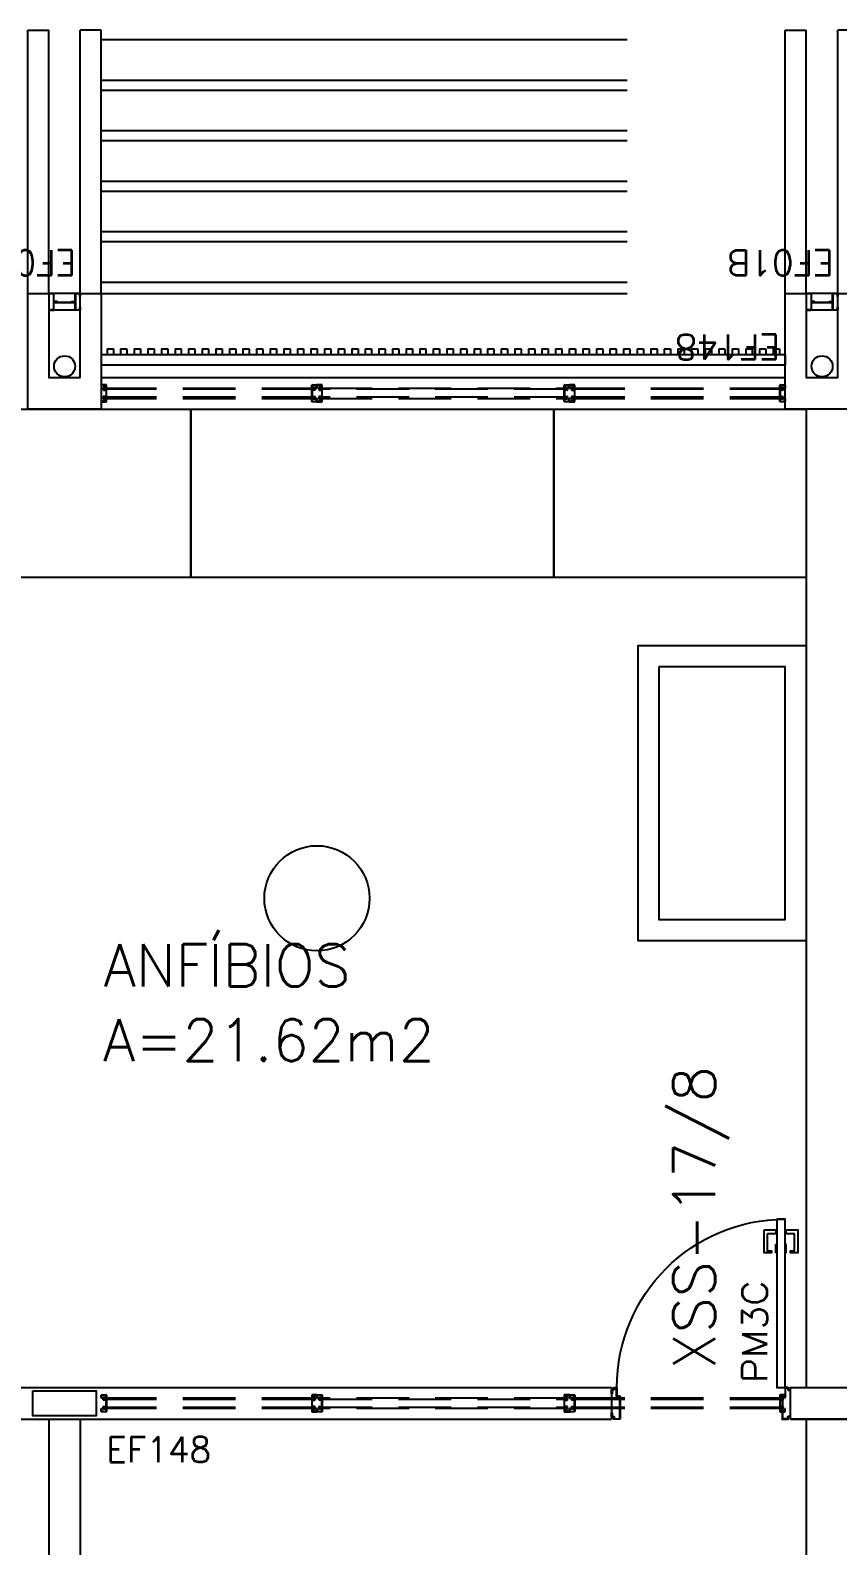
# Model space of a CAD drawing. Header units: millimetres. Extents: x 2046 to 2564, y 885 to 1120.
# Drawn here: x 2197.93 to 2201.76, y 926.3 to 933.5 of the extents above; entities that cross this region are included whole.
import ezdxf

# ---------------------------------------------------------------- set-up
doc = ezdxf.new("R2010")
doc.units = ezdxf.units.MM
doc.header["$LTSCALE"] = 10
doc.linetypes.add('HIDDEN', pattern=[0.375, 0.25, -0.125])
for name, color, linetype in [('AR-ALV', 2, 'Continuous'), ('AR-ALV-V', 2, 'Continuous'), ('AR-BANCADAS', 1, 'Continuous'), ('AR-BRISEPROJ', 1, 'HIDDEN'), ('AR-ESQ', 1, 'Continuous'), ('AR-ESQ-C', 1, 'Continuous'), ('AR-ESTC', 3, 'Continuous'), ('AR-PERGOLAPROJ', 1, 'HIDDEN'), ('AR-PROJ', 1, 'HIDDEN'), ('BC- VISTA', 1, 'Continuous'), ('BGR- VISTA', 12, 'Continuous'), ('BR-MONTANTE', 242, 'Continuous'), ('BR-PAINEL', 1, 'Continuous'), ('DT-ESQ-CHAPA DOBRADA-C', 1, 'Continuous'), ('DT-ESQ-MARCO-V', 1, 'Continuous'), ('DT-ESQ-PERFIL U-C', 2, 'Continuous'), ('DT-ESQ-PROJ', 1, 'HIDDEN'), ('DT-TXTESQ', 2, 'Continuous'), ('DT-TXTMOD', 1, 'Continuous'), ('ENDEREÇO', 2, 'Continuous'), ('maçaneta', 1, 'Continuous'), ('mov', 1, 'Continuous'), ('PG-PROJ', 1, 'HIDDEN'), ('PM-PERFIL U-C', 2, 'Continuous'), ('PM-TXT', 2, 'Continuous'), ('pm1', 2, 'Continuous'), ('Área', 2, 'Continuous')]:
    doc.layers.add(name, color=color, linetype=linetype)
doc.styles.add('S10', font='simplex.shx', dxfattribs={"height": 0.1})
doc.styles.add('S12', font='simplex.shx', dxfattribs={"width": 1.1, "height": 0.12})
doc.styles.add('UNB-100', font='simplex.shx', dxfattribs={"height": 0.2})
doc.styles.add('UNB1-100', font='simplex.shx', dxfattribs={"height": 0.2})

# ---------------------------------------------------------------- blocks, each defined once
blk = doc.blocks.new('BCP15')
at = {"layer": 'BC- VISTA'}
blk.add_lwpolyline([(0.8, 0), (0.8, -1.725), (0, -1.725), (0, 0)], close=True, dxfattribs=at)
blk = doc.blocks.new('BCP11')
at = {"layer": 'BC- VISTA'}
blk.add_lwpolyline([(0.8, 0), (0.8, -1.2), (0, -1.2), (0, 0)], close=True, dxfattribs=at)
blk = doc.blocks.new('PG-MODULO3-PJ-C')
at = {"layer": 'PG-PROJ'}
for p, q in [((0.1, 1.25), (0, 1.25)), ((0, 0), (0, 1.25)), ((0.1, 0), (0.1, 1.25)), ((3.35, 1.25), (3.45, 1.25)), ((3.35, 0), (3.35, 1.25)), ((3.45, 0), (3.45, 1.25)), ((0.1, 1.2057), (3.35, 1.2057)), ((0.1, 1.0135), (3.35, 1.0135)), ((0.1, 0.9657), (3.35, 0.9657)), ((0.1, 0.7735), (3.35, 0.7735)), ((0.1, 0.7257), (3.35, 0.7257)), ((0.1, 0.5335), (3.35, 0.5335)), ((0.1, 0.4857), (3.35, 0.4857)), ((0.1, 0.2935), (3.35, 0.2935)), ((0.1, 0.2457), (3.35, 0.2457)), ((0.1, 0.0535), (3.35, 0.0535)), ((0.1, 0), (3.35, 0))]:
    blk.add_line(p, q, dxfattribs=at)
blk = doc.blocks.new('BR-MODULO9')
at = {"layer": 'BR-MONTANTE'}
for p, q in [((-3.25, 0.11), (0, 0.11)), ((-3.25, 0.11), (-3.25, 0.06)), ((0, 0.11), (0, 0.06)), ((-3.25, 0.06), (0, 0.06))]:
    blk.add_line(p, q, dxfattribs=at)
at = {"layer": 'BR-PAINEL'}
for p, q in [((-3.2227, 0.1366), (-3.1927, 0.1366)), ((-3.2227, 0.1366), (-3.2227, 0.11)), ((-3.2227, 0.11), (-3.1927, 0.11)), ((-3.1927, 0.1366), (-3.1927, 0.11)), ((-3.1581, 0.1366), (-3.1281, 0.1366)), ((-3.1581, 0.1366), (-3.1581, 0.11)), ((-3.1581, 0.11), (-3.1281, 0.11)), ((-3.1281, 0.1366), (-3.1281, 0.11)), ((-3.0935, 0.1366), (-3.0635, 0.1366)), ((-3.0935, 0.1366), (-3.0935, 0.11)), ((-3.0935, 0.11), (-3.0635, 0.11)), ((-3.0635, 0.1366), (-3.0635, 0.11)), ((-3.0289, 0.1366), (-2.9989, 0.1366)), ((-3.0289, 0.1366), (-3.0289, 0.11)), ((-3.0289, 0.11), (-2.9989, 0.11)), ((-2.9989, 0.1366), (-2.9989, 0.11)), ((-2.9643, 0.1366), (-2.9343, 0.1366)), ((-2.9643, 0.1366), (-2.9643, 0.11)), ((-2.9643, 0.11), (-2.9343, 0.11)), ((-2.9343, 0.1366), (-2.9343, 0.11)), ((-2.8997, 0.1366), (-2.8697, 0.1366)), ((-2.8997, 0.1366), (-2.8997, 0.11)), ((-2.8997, 0.11), (-2.8697, 0.11)), ((-2.8697, 0.1366), (-2.8697, 0.11)), ((-2.8351, 0.1366), (-2.8051, 0.1366)), ((-2.8351, 0.1366), (-2.8351, 0.11)), ((-2.8351, 0.11), (-2.8051, 0.11)), ((-2.8051, 0.1366), (-2.8051, 0.11)), ((-2.7705, 0.1366), (-2.7405, 0.1366)), ((-2.7705, 0.1366), (-2.7705, 0.11)), ((-2.7705, 0.11), (-2.7405, 0.11)), ((-2.7405, 0.1366), (-2.7405, 0.11)), ((-2.7059, 0.1366), (-2.6759, 0.1366)), ((-2.7059, 0.1366), (-2.7059, 0.11)), ((-2.7059, 0.11), (-2.6759, 0.11)), ((-2.6759, 0.1366), (-2.6759, 0.11)), ((-2.6413, 0.1366), (-2.6113, 0.1366)), ((-2.6413, 0.1366), (-2.6413, 0.11)), ((-2.6413, 0.11), (-2.6113, 0.11)), ((-2.6113, 0.1366), (-2.6113, 0.11)), ((-2.5767, 0.1366), (-2.5467, 0.1366)), ((-2.5767, 0.1366), (-2.5767, 0.11)), ((-2.5767, 0.11), (-2.5467, 0.11)), ((-2.5467, 0.1366), (-2.5467, 0.11)), ((-2.5121, 0.1366), (-2.4821, 0.1366)), ((-2.5121, 0.1366), (-2.5121, 0.11)), ((-2.5121, 0.11), (-2.4821, 0.11)), ((-2.4821, 0.1366), (-2.4821, 0.11)), ((-2.4475, 0.1366), (-2.4175, 0.1366)), ((-2.4475, 0.1366), (-2.4475, 0.11)), ((-2.4475, 0.11), (-2.4175, 0.11)), ((-2.4175, 0.1366), (-2.4175, 0.11)), ((-2.3829, 0.1366), (-2.3529, 0.1366)), ((-2.3829, 0.1366), (-2.3829, 0.11)), ((-2.3829, 0.11), (-2.3529, 0.11)), ((-2.3529, 0.1366), (-2.3529, 0.11)), ((-2.3183, 0.1366), (-2.2883, 0.1366)), ((-2.3183, 0.1366), (-2.3183, 0.11)), ((-2.3183, 0.11), (-2.2883, 0.11)), ((-2.2883, 0.1366), (-2.2883, 0.11)), ((-2.2537, 0.1366), (-2.2237, 0.1366)), ((-2.2537, 0.1366), (-2.2537, 0.11)), ((-2.2537, 0.11), (-2.2237, 0.11)), ((-2.2237, 0.1366), (-2.2237, 0.11)), ((-2.1891, 0.1366), (-2.1591, 0.1366)), ((-2.1891, 0.1366), (-2.1891, 0.11)), ((-2.1891, 0.11), (-2.1591, 0.11)), ((-2.1591, 0.1366), (-2.1591, 0.11)), ((-2.1245, 0.1366), (-2.0945, 0.1366)), ((-2.1245, 0.1366), (-2.1245, 0.11)), ((-2.1245, 0.11), (-2.0945, 0.11)), ((-2.0945, 0.1366), (-2.0945, 0.11)), ((-2.0599, 0.1366), (-2.0299, 0.1366)), ((-2.0599, 0.1366), (-2.0599, 0.11)), ((-2.0599, 0.11), (-2.0299, 0.11)), ((-2.0299, 0.1366), (-2.0299, 0.11)), ((-1.9953, 0.1366), (-1.9653, 0.1366)), ((-1.9953, 0.1366), (-1.9953, 0.11)), ((-1.9953, 0.11), (-1.9653, 0.11)), ((-1.9653, 0.1366), (-1.9653, 0.11)), ((-1.9307, 0.1366), (-1.9007, 0.1366)), ((-1.9307, 0.1366), (-1.9307, 0.11)), ((-1.9307, 0.11), (-1.9007, 0.11)), ((-1.9007, 0.1366), (-1.9007, 0.11)), ((-1.8661, 0.1366), (-1.8361, 0.1366)), ((-1.8661, 0.1366), (-1.8661, 0.11)), ((-1.8661, 0.11), (-1.8361, 0.11)), ((-1.8361, 0.1366), (-1.8361, 0.11)), ((-1.8015, 0.1366), (-1.7715, 0.1366)), ((-1.8015, 0.1366), (-1.8015, 0.11)), ((-1.8015, 0.11), (-1.7715, 0.11)), ((-1.7715, 0.1366), (-1.7715, 0.11)), ((-1.7369, 0.1366), (-1.7069, 0.1366)), ((-1.7369, 0.1366), (-1.7369, 0.11)), ((-1.7369, 0.11), (-1.7069, 0.11)), ((-1.7069, 0.1366), (-1.7069, 0.11)), ((-1.6723, 0.1366), (-1.6423, 0.1366)), ((-1.6723, 0.1366), (-1.6723, 0.11)), ((-1.6723, 0.11), (-1.6423, 0.11)), ((-1.6423, 0.1366), (-1.6423, 0.11)), ((-1.6077, 0.1366), (-1.5777, 0.1366)), ((-1.6077, 0.1366), (-1.6077, 0.11)), ((-1.6077, 0.11), (-1.5777, 0.11)), ((-1.5777, 0.1366), (-1.5777, 0.11)), ((-1.5431, 0.1366), (-1.5131, 0.1366)), ((-1.5431, 0.1366), (-1.5431, 0.11)), ((-1.5431, 0.11), (-1.5131, 0.11)), ((-1.5131, 0.1366), (-1.5131, 0.11)), ((-1.4785, 0.1366), (-1.4485, 0.1366)), ((-1.4785, 0.1366), (-1.4785, 0.11)), ((-1.4785, 0.11), (-1.4485, 0.11)), ((-1.4485, 0.1366), (-1.4485, 0.11)), ((-1.4139, 0.1366), (-1.3839, 0.1366)), ((-1.4139, 0.1366), (-1.4139, 0.11)), ((-1.4139, 0.11), (-1.3839, 0.11)), ((-1.3839, 0.1366), (-1.3839, 0.11)), ((-1.3493, 0.1366), (-1.3193, 0.1366)), ((-1.3493, 0.1366), (-1.3493, 0.11)), ((-1.3493, 0.11), (-1.3193, 0.11)), ((-1.3193, 0.1366), (-1.3193, 0.11)), ((-1.2847, 0.1366), (-1.2547, 0.1366)), ((-1.2847, 0.1366), (-1.2847, 0.11)), ((-1.2847, 0.11), (-1.2547, 0.11)), ((-1.2547, 0.1366), (-1.2547, 0.11)), ((-1.2201, 0.1366), (-1.1901, 0.1366)), ((-1.2201, 0.1366), (-1.2201, 0.11)), ((-1.2201, 0.11), (-1.1901, 0.11)), ((-1.1901, 0.1366), (-1.1901, 0.11)), ((-1.1555, 0.1366), (-1.1255, 0.1366)), ((-1.1555, 0.1366), (-1.1555, 0.11)), ((-1.1555, 0.11), (-1.1255, 0.11)), ((-1.1255, 0.1366), (-1.1255, 0.11)), ((-1.0909, 0.1366), (-1.0609, 0.1366)), ((-1.0909, 0.1366), (-1.0909, 0.11)), ((-1.0909, 0.11), (-1.0609, 0.11)), ((-1.0609, 0.1366), (-1.0609, 0.11)), ((-1.0263, 0.1366), (-0.9963, 0.1366)), ((-1.0263, 0.1366), (-1.0263, 0.11)), ((-1.0263, 0.11), (-0.9963, 0.11)), ((-0.9963, 0.1366), (-0.9963, 0.11)), ((-0.9617, 0.1366), (-0.9317, 0.1366)), ((-0.9617, 0.1366), (-0.9617, 0.11)), ((-0.9617, 0.11), (-0.9317, 0.11)), ((-0.9317, 0.1366), (-0.9317, 0.11)), ((-0.8971, 0.1366), (-0.8671, 0.1366)), ((-0.8971, 0.1366), (-0.8971, 0.11)), ((-0.8971, 0.11), (-0.8671, 0.11)), ((-0.8671, 0.1366), (-0.8671, 0.11)), ((-0.8325, 0.1366), (-0.8025, 0.1366)), ((-0.8325, 0.1366), (-0.8325, 0.11)), ((-0.8325, 0.11), (-0.8025, 0.11)), ((-0.8025, 0.1366), (-0.8025, 0.11)), ((-0.7679, 0.1366), (-0.7379, 0.1366)), ((-0.7679, 0.1366), (-0.7679, 0.11)), ((-0.7679, 0.11), (-0.7379, 0.11)), ((-0.7379, 0.1366), (-0.7379, 0.11)), ((-0.7033, 0.1366), (-0.6733, 0.1366)), ((-0.7033, 0.1366), (-0.7033, 0.11)), ((-0.7033, 0.11), (-0.6733, 0.11)), ((-0.6733, 0.1366), (-0.6733, 0.11)), ((-0.6387, 0.1366), (-0.6087, 0.1366)), ((-0.6387, 0.1366), (-0.6387, 0.11)), ((-0.6387, 0.11), (-0.6087, 0.11)), ((-0.6087, 0.1366), (-0.6087, 0.11)), ((-0.5741, 0.1366), (-0.5441, 0.1366)), ((-0.5741, 0.1366), (-0.5741, 0.11)), ((-0.5741, 0.11), (-0.5441, 0.11)), ((-0.5441, 0.1366), (-0.5441, 0.11)), ((-0.5095, 0.1366), (-0.4795, 0.1366)), ((-0.5095, 0.1366), (-0.5095, 0.11)), ((-0.5095, 0.11), (-0.4795, 0.11)), ((-0.4795, 0.1366), (-0.4795, 0.11)), ((-0.4449, 0.1366), (-0.4149, 0.1366)), ((-0.4449, 0.1366), (-0.4449, 0.11)), ((-0.4449, 0.11), (-0.4149, 0.11)), ((-0.4149, 0.1366), (-0.4149, 0.11)), ((-0.3803, 0.1366), (-0.3503, 0.1366)), ((-0.3803, 0.1366), (-0.3803, 0.11)), ((-0.3803, 0.11), (-0.3503, 0.11)), ((-0.3503, 0.1366), (-0.3503, 0.11)), ((-0.3157, 0.1366), (-0.2857, 0.1366)), ((-0.3157, 0.1366), (-0.3157, 0.11)), ((-0.3157, 0.11), (-0.2857, 0.11)), ((-0.2857, 0.1366), (-0.2857, 0.11)), ((-0.2511, 0.1366), (-0.2211, 0.1366)), ((-0.2511, 0.1366), (-0.2511, 0.11)), ((-0.2511, 0.11), (-0.2211, 0.11)), ((-0.2211, 0.1366), (-0.2211, 0.11)), ((-0.1865, 0.1366), (-0.1565, 0.1366)), ((-0.1865, 0.1366), (-0.1865, 0.11)), ((-0.1865, 0.11), (-0.1565, 0.11)), ((-0.1565, 0.1366), (-0.1565, 0.11)), ((-0.1219, 0.1366), (-0.0919, 0.1366)), ((-0.1219, 0.1366), (-0.1219, 0.11)), ((-0.1219, 0.11), (-0.0919, 0.11)), ((-0.0919, 0.1366), (-0.0919, 0.11)), ((-0.0573, 0.1366), (-0.0573, 0.11)), ((-0.0573, 0.1366), (-0.0273, 0.1366)), ((-0.0573, 0.11), (-0.0273, 0.11)), ((-0.0273, 0.1366), (-0.0273, 0.11))]:
    blk.add_line(p, q, dxfattribs=at)
blk = doc.blocks.new('EF01B-P')
at = {"layer": 'DT-ESQ-CHAPA DOBRADA-C', "ltscale": 0.1}
blk.add_line((0.1235, 0.043), (0.0265, 0.043), dxfattribs=at)
blk.add_line((0.1235, 0.043), (0.0265, 0.043), dxfattribs=at)
blk.add_lwpolyline([(0.0265, 0.0445), (0.1235, 0.0445, -1), (0.1235, 0.0415), (0.0265, 0.0415, -1)], format="xyb", close=True, dxfattribs=at)
at = {"layer": 'DT-ESQ-MARCO-V', "ltscale": 0.1}
for p, q in [((0.0235, 0.08), (0.1265, 0.08)), ((0.0235, 0), (0.1265, 0))]:
    blk.add_line(p, q, dxfattribs=at)
at = {"layer": 'DT-ESQ-PERFIL U-C', "ltscale": 0.1}
for points in [[(0.025, 0.0634), (0.025, 0.0415), (0.0385, 0.0415, -1), (0.0385, 0.0385), (0.025, 0.0385), (0.025, 0.0015, -0.414214), (0.0235, 0), (0.0015, 0, -0.414214), (0, 0.0015), (0, 0.015), (0.0015, 0.015), (0.0015, 0.0015), (0.0235, 0.0015), (0.0235, 0.0385, -0.414214), (0.025, 0.04, -0.414214), (0.0235, 0.0415), (0.0235, 0.0634), (0.0235, 0.0785), (0.0015, 0.0785), (0.0015, 0.065), (0, 0.065), (0, 0.0785, -0.414214), (0.0015, 0.08), (0.0235, 0.08, -0.414214), (0.025, 0.0785)], [(0.125, 0.0634), (0.125, 0.0415), (0.1115, 0.0415, 1), (0.1115, 0.0385), (0.125, 0.0385), (0.125, 0.0015, 0.414214), (0.1265, 0), (0.1485, 0, 0.414214), (0.15, 0.0015), (0.15, 0.015), (0.1485, 0.015), (0.1485, 0.0015), (0.1265, 0.0015), (0.1265, 0.0385, 0.414214), (0.125, 0.04, 0.414214), (0.1265, 0.0415), (0.1265, 0.0634), (0.1265, 0.0785), (0.1485, 0.0785), (0.1485, 0.065), (0.15, 0.065), (0.15, 0.0785, 0.414214), (0.1485, 0.08), (0.1265, 0.08, 0.414214), (0.125, 0.0785)]]:
    blk.add_lwpolyline(points, format="xyb", close=True, dxfattribs=at)
for points in [[(0.025, 0.04), (0.0385, 0.04)], [(0.1115, 0.04), (0.125, 0.04)]]:
    blk.add_lwpolyline(points, dxfattribs=at)
at = {"layer": 'DT-TXTESQ', "ltscale": 0.1, "style": 'S12'}
blk.add_text('EF01B', height=0.12, dxfattribs=at).set_placement((0.0192, -0.205))
at = {"layer": 'DT-TXTMOD', "ltscale": 0.1, "style": 'S10', "flags": 3}
blk.add_attdef('EF01B', (0.0207, -0.14), '', height=0.1, dxfattribs=at)
blk = doc.blocks.new('EF148-P')
at = {"layer": 'DT-ESQ-PROJ', "ltscale": 0.1}
for points in [[(0.05, 0.01), (0.05, 0, -0.414214), (0.0485, -0.0015), (0.0265, -0.0015, -0.414214), (0.025, 0), (0.025, 0.0135), (0.0265, 0.0135), (0.0265, 0.0005, 0.414214), (0.027, 0), (0.048, 0, 0.414214), (0.0485, 0.0005), (0.0485, 0.01), (0.0355, 0.01, -0.414214), (0.034, 0.0115), (0.034, 0.0215, -0.414214), (0.0355, 0.023), (0.0485, 0.023), (0.0485, 0.054), (0.0355, 0.054, -0.414214), (0.034, 0.0555), (0.034, 0.0655, -0.414214), (0.0355, 0.067), (0.0485, 0.067), (0.0485, 0.0765, 0.414214), (0.048, 0.077), (0.027, 0.077, 0.414214), (0.0265, 0.0765), (0.0265, 0.0635), (0.025, 0.0635), (0.025, 0.077, -0.414214), (0.0265, 0.0785), (0.0485, 0.0785, -0.414214), (0.05, 0.077), (0.05, 0.067, -0.414214), (0.0485, 0.0655), (0.0355, 0.0655), (0.0355, 0.0555), (0.0485, 0.0555), (0.0485, 0.0555, -0.414214), (0.05, 0.054), (0.05, 0.023, -0.414214), (0.0485, 0.0215), (0.0485, 0.0215), (0.0355, 0.0215), (0.0355, 0.0115), (0.0485, 0.0115, -0.414214)], [(1.025, 0.01), (1.025, 0, 0.414214), (1.0265, -0.0015), (1.0485, -0.0015, 0.414214), (1.05, 0), (1.05, 0.0135), (1.0485, 0.0135), (1.0485, 0.0005, -0.414214), (1.048, 0), (1.027, 0, -0.414214), (1.0265, 0.0005), (1.0265, 0.01), (1.0395, 0.01, 0.414214), (1.041, 0.0115), (1.041, 0.0215, 0.414214), (1.0395, 0.023), (1.0265, 0.023), (1.0265, 0.054), (1.0395, 0.054, 0.414214), (1.041, 0.0555), (1.041, 0.0655, 0.414214), (1.0395, 0.067), (1.0265, 0.067), (1.0265, 0.0765, -0.414214), (1.027, 0.077), (1.048, 0.077, -0.414214), (1.0485, 0.0765), (1.0485, 0.0635), (1.05, 0.0635), (1.05, 0.077, 0.414214), (1.0485, 0.0785), (1.0265, 0.0785, 0.414214), (1.025, 0.077), (1.025, 0.067, 0.414214), (1.0265, 0.0655), (1.0395, 0.0655), (1.0395, 0.0555), (1.0265, 0.0555), (1.0265, 0.0555, 0.414214), (1.025, 0.054), (1.025, 0.023, 0.414214), (1.0265, 0.0215), (1.0265, 0.0215), (1.0395, 0.0215), (1.0395, 0.0115), (1.0265, 0.0115, 0.414214)], [(1.075, 0.01), (1.075, 0, -0.414214), (1.0735, -0.0015), (1.0515, -0.0015, -0.414214), (1.05, 0), (1.05, 0.0135), (1.0515, 0.0135), (1.0515, 0.0005, 0.414214), (1.052, 0), (1.073, 0, 0.414214), (1.0735, 0.0005), (1.0735, 0.01), (1.0605, 0.01, -0.414214), (1.059, 0.0115), (1.059, 0.0215, -0.414214), (1.0605, 0.023), (1.0735, 0.023), (1.0735, 0.054), (1.0605, 0.054, -0.414214), (1.059, 0.0555), (1.059, 0.0655, -0.414214), (1.0605, 0.067), (1.0735, 0.067), (1.0735, 0.0765, 0.414214), (1.073, 0.077), (1.052, 0.077, 0.414214), (1.0515, 0.0765), (1.0515, 0.0635), (1.05, 0.0635), (1.05, 0.077, -0.414214), (1.0515, 0.0785), (1.0735, 0.0785, -0.414214), (1.075, 0.077), (1.075, 0.067, -0.414214), (1.0735, 0.0655), (1.0605, 0.0655), (1.0605, 0.0555), (1.0735, 0.0555), (1.0735, 0.0555, -0.414214), (1.075, 0.054), (1.075, 0.023, -0.414214), (1.0735, 0.0215), (1.0735, 0.0215), (1.0605, 0.0215), (1.0605, 0.0115), (1.0735, 0.0115, -0.414214)], [(2.225, 0.01), (2.225, 0, 0.414214), (2.2265, -0.0015), (2.2485, -0.0015, 0.414214), (2.25, 0), (2.25, 0.0135), (2.2485, 0.0135), (2.2485, 0.0005, -0.414214), (2.248, 0), (2.227, 0, -0.414214), (2.2265, 0.0005), (2.2265, 0.01), (2.2395, 0.01, 0.414214), (2.241, 0.0115), (2.241, 0.0215, 0.414214), (2.2395, 0.023), (2.2265, 0.023), (2.2265, 0.054), (2.2395, 0.054, 0.414214), (2.241, 0.0555), (2.241, 0.0655, 0.414214), (2.2395, 0.067), (2.2265, 0.067), (2.2265, 0.0765, -0.414214), (2.227, 0.077), (2.248, 0.077, -0.414214), (2.2485, 0.0765), (2.2485, 0.0635), (2.25, 0.0635), (2.25, 0.077, 0.414214), (2.2485, 0.0785), (2.2265, 0.0785, 0.414214), (2.225, 0.077), (2.225, 0.067, 0.414214), (2.2265, 0.0655), (2.2395, 0.0655), (2.2395, 0.0555), (2.2265, 0.0555), (2.2265, 0.0555, 0.414214), (2.225, 0.054), (2.225, 0.023, 0.414214), (2.2265, 0.0215), (2.2265, 0.0215), (2.2395, 0.0215), (2.2395, 0.0115), (2.2265, 0.0115, 0.414214)], [(2.275, 0.01), (2.275, 0, -0.414214), (2.2735, -0.0015), (2.2515, -0.0015, -0.414214), (2.25, 0), (2.25, 0.0135), (2.2515, 0.0135), (2.2515, 0.0005, 0.414214), (2.252, 0), (2.273, 0, 0.414214), (2.2735, 0.0005), (2.2735, 0.01), (2.2605, 0.01, -0.414214), (2.259, 0.0115), (2.259, 0.0215, -0.414214), (2.2605, 0.023), (2.2735, 0.023), (2.2735, 0.054), (2.2605, 0.054, -0.414214), (2.259, 0.0555), (2.259, 0.0655, -0.414214), (2.2605, 0.067), (2.2735, 0.067), (2.2735, 0.0765, 0.414214), (2.273, 0.077), (2.252, 0.077, 0.414214), (2.2515, 0.0765), (2.2515, 0.0635), (2.25, 0.0635), (2.25, 0.077, -0.414214), (2.2515, 0.0785), (2.2735, 0.0785, -0.414214), (2.275, 0.077), (2.275, 0.067, -0.414214), (2.2735, 0.0655), (2.2605, 0.0655), (2.2605, 0.0555), (2.2735, 0.0555), (2.2735, 0.0555, -0.414214), (2.275, 0.054), (2.275, 0.023, -0.414214), (2.2735, 0.0215), (2.2735, 0.0215), (2.2605, 0.0215), (2.2605, 0.0115), (2.2735, 0.0115, -0.414214)], [(3.25, 0.01), (3.25, 0, 0.414214), (3.2515, -0.0015), (3.2735, -0.0015, 0.414214), (3.275, 0), (3.275, 0.0135), (3.2735, 0.0135), (3.2735, 0.0005, -0.414214), (3.273, 0), (3.252, 0, -0.414214), (3.2515, 0.0005), (3.2515, 0.01), (3.2645, 0.01, 0.414214), (3.266, 0.0115), (3.266, 0.0215, 0.414214), (3.2645, 0.023), (3.2515, 0.023), (3.2515, 0.054), (3.2645, 0.054, 0.414214), (3.266, 0.0555), (3.266, 0.0655, 0.414214), (3.2645, 0.067), (3.2515, 0.067), (3.2515, 0.0765, -0.414214), (3.252, 0.077), (3.273, 0.077, -0.414214), (3.2735, 0.0765), (3.2735, 0.0635), (3.275, 0.0635), (3.275, 0.077, 0.414214), (3.2735, 0.0785), (3.2515, 0.0785, 0.414214), (3.25, 0.077), (3.25, 0.067, 0.414214), (3.2515, 0.0655), (3.2645, 0.0655), (3.2645, 0.0555), (3.2515, 0.0555), (3.2515, 0.0555, 0.414214), (3.25, 0.054), (3.25, 0.023, 0.414214), (3.2515, 0.0215), (3.2515, 0.0215), (3.2645, 0.0215), (3.2645, 0.0115), (3.2515, 0.0115, 0.414214)]]:
    blk.add_lwpolyline(points, format="xyb", close=True, dxfattribs=at)
for points in [[(1.0375, 0.0575), (1.0375, 0.0635), (0.0375, 0.0635), (0.0375, 0.0575)], [(1.0375, 0.0195), (1.0375, 0.0135), (0.0375, 0.0135), (0.0375, 0.0195)], [(2.2375, 0.0575), (2.2375, 0.0635), (1.0625, 0.0635), (1.0625, 0.0575)], [(2.2375, 0.0195), (2.2375, 0.0135), (1.0625, 0.0135), (1.0625, 0.0195)], [(3.2625, 0.0575), (3.2625, 0.0635), (2.2625, 0.0635), (2.2625, 0.0575)], [(3.2625, 0.0195), (3.2625, 0.0135), (2.2625, 0.0135), (2.2625, 0.0195)]]:
    blk.add_lwpolyline(points, close=True, dxfattribs=at)
at = {"layer": 'DT-TXTESQ', "ltscale": 0.1, "style": 'S12'}
blk.add_text('EF148', height=0.12, dxfattribs=at).set_placement((0.0485, -0.2415))
at = {"layer": 'DT-TXTMOD', "ltscale": 0.1, "style": 'S10', "flags": 3}
for tag, p in [('M27', (0.0485, -0.1415)), ('M28', (0.452, -0.1415)), ('M29', (0.8556, -0.1415)), ('M30', (1.2591, -0.1415)), ('M31', (1.6626, -0.1415)), ('M32', (2.0662, -0.1415)), ('M33', (2.4697, -0.1415)), ('M34', (2.8732, -0.1415))]:
    blk.add_attdef(tag, p, '', height=0.1, dxfattribs=at)
blk = doc.blocks.new('PM3C')
at = {"layer": 'maçaneta'}
for points in [[(0.02, 0.9), (-0.035, 0.9), (-0.035, 0.79), (0, 0.79), (0, 0.8), (-0.02, 0.8), (-0.02, 0.8785, -0.414214), (-0.0185, 0.88), (0.02, 0.88)], [(0.125, 0.9), (0.07, 0.9), (0.07, 0.88), (0.1085, 0.88, -0.414214), (0.11, 0.8785), (0.11, 0.8), (0.09, 0.8), (0.09, 0.79), (0.125, 0.79)]]:
    blk.add_lwpolyline(points, format="xyb", close=True, dxfattribs=at)
for points in [[(0.02, 0.79), (0.02, 0.83), (0.025, 0.83), (0.025, 0.79)], [(0.07, 0.79), (0.07, 0.83), (0.065, 0.83), (0.065, 0.79)]]:
    blk.add_lwpolyline(points, close=True, dxfattribs=at)
at = {"layer": 'mov'}
blk.add_arc((0.025, 0.15), 0.8, 0, 90, dxfattribs=at)
at = {"layer": 'PM-PERFIL U-C'}
for p, q in [((0.01, 0.14), (0.01, 0.1485)), ((0.0115, 0.15), (0.0235, 0.15)), ((0.012, 0.148), (0.012, 0.1395)), ((0.023, 0.148), (0.012, 0.148)), ((0.023, 0.1085), (0.023, 0.148)), ((0.025, 0.1485), (0.025, 0.109)), ((0.825, 0.1485), (0.825, 0.109)), ((0.8385, 0.15), (0.8265, 0.15)), ((0.827, 0.148), (0.838, 0.148)), ((0.827, 0.1085), (0.827, 0.148)), ((0.838, 0.148), (0.838, 0.1395)), ((0.84, 0.14), (0.84, 0.1485)), ((0, 0.12), (0, 0.1385)), ((0.002, 0.12), (0, 0.12)), ((0.0015, 0.14), (0.01, 0.14)), ((0.002, 0.138), (0.002, 0.12)), ((0.0105, 0.138), (0.002, 0.138)), ((0.038, 0.107), (0.0245, 0.107)), ((0.0385, 0.109), (0.025, 0.109)), ((0.038, 0.107), (0.038, 0.002)), ((0.04, 0.1075), (0.04, 0.0015)), ((0.81, 0.1075), (0.81, 0.0015)), ((0.8115, 0.109), (0.825, 0.109)), ((0.812, 0.107), (0.8255, 0.107)), ((0.812, 0.107), (0.812, 0.002)), ((0.8395, 0.138), (0.848, 0.138)), ((0.8485, 0.14), (0.84, 0.14)), ((0.848, 0.138), (0.848, 0.12)), ((0.848, 0.12), (0.85, 0.12)), ((0.85, 0.12), (0.85, 0.1385)), ((0, 0.03), (0.002, 0.03)), ((0, 0.0115), (0, 0.03)), ((0.01, 0.01), (0.0015, 0.01)), ((0.002, 0.03), (0.002, 0.012)), ((0.002, 0.012), (0.0105, 0.012)), ((0.01, 0.0015), (0.01, 0.01)), ((0.0385, 0), (0.0115, 0)), ((0.012, 0.0105), (0.012, 0.002)), ((0.012, 0.002), (0.038, 0.002)), ((0.8115, 0), (0.8385, 0)), ((0.838, 0.002), (0.812, 0.002)), ((0.838, 0.0105), (0.838, 0.002)), ((0.848, 0.012), (0.8395, 0.012)), ((0.84, 0.0015), (0.84, 0.01)), ((0.84, 0.01), (0.8485, 0.01)), ((0.85, 0.03), (0.848, 0.03)), ((0.848, 0.03), (0.848, 0.012)), ((0.85, 0.0115), (0.85, 0.03))]:
    blk.add_line(p, q, dxfattribs=at)
for centre, start, end in [((0.0115, 0.1485), 90, 180), ((0.0235, 0.1485), 360, 90), ((0.8265, 0.1485), 90, 180), ((0.8385, 0.1485), 0, 90), ((0.0015, 0.1385), 90, 180), ((0.0105, 0.1395), 270, 0), ((0.0245, 0.1085), 180, 270), ((0.0385, 0.1075), 0, 90), ((0.8115, 0.1075), 90, 180), ((0.8255, 0.1085), 270, 0), ((0.8395, 0.1395), 180, 270), ((0.8485, 0.1385), 0, 90), ((0.0015, 0.0115), 180, 270), ((0.0115, 0.0015), 180, 270), ((0.0105, 0.0105), 0, 90), ((0.0385, 0.0015), 269.93864, 0), ((0.8115, 0.0015), 180, 270.06136), ((0.8395, 0.0105), 90, 180), ((0.8385, 0.0015), 270, 0), ((0.8485, 0.0115), 270, 0)]:
    blk.add_arc(centre, 0.0015, start, end, dxfattribs=at)
at = {"layer": 'pm1'}
blk.add_lwpolyline([(0.065, 0.95), (0.065, 0.15), (0.025, 0.15), (0.025, 0.95)], close=True, dxfattribs=at)
at = {"layer": 'PM-TXT', "style": 'S12', "width": 1.1}
blk.add_attdef('PM', (0.2279, 0.15), '', height=0.12, rotation=90, dxfattribs=at)

msp = doc.modelspace()

# ---------------------------------------------------------------- linework, layer by layer
at = {"layer": 'AR-ALV'}
for p, q in [((2198.2634, 931.8524), (2201.5134, 931.8524)), ((2198.2634, 931.7024), (2201.6134, 931.7024)), ((2201.6134, 931.7024), (2201.6134, 927.0524)), ((2196.9634, 927.0524), (2200.6887, 927.0524)), ((2200.6887, 927.0524), (2200.6887, 926.9024)), ((2201.5387, 926.9027), (2201.5387, 927.0527)), ((2201.5387, 927.0527), (2201.6134, 927.0527)), ((2201.6134, 927.0524), (2201.6134, 927.0524)), ((2196.9634, 926.9024), (2200.6887, 926.9024)), ((2201.5387, 926.9027), (2203.0634, 926.9024))]:
    msp.add_line(p, q, dxfattribs=at)
at = {"layer": 'AR-ALV-V'}
msp.add_lwpolyline([(2201.6134, 930.5774), (2200.8134, 930.5774), (2200.8134, 929.1774), (2201.6134, 929.1774)], dxfattribs=at)
msp.add_lwpolyline([(2200.9134, 930.4774), (2200.9134, 929.2774), (2201.5134, 929.2774), (2201.5134, 930.4774)], close=True, dxfattribs=at)
at = {"layer": 'AR-ESQ-C'}
for centre in [(2198.0889, 931.9055), (2201.6889, 931.9055)]:
    msp.add_circle(centre, 0.05, dxfattribs=at)
at = {"layer": 'AR-ESTC'}
for points in [[(2198.2634, 932.2524), (2198.2634, 931.7024), (2197.9134, 931.7024), (2197.9134, 932.2524), (2198.0134, 932.2524), (2198.0134, 931.8524), (2198.1634, 931.8524), (2198.1634, 932.2524)], [(2201.8634, 932.2524), (2201.8634, 931.7024), (2201.5134, 931.7024), (2201.5134, 932.2524), (2201.6134, 932.2524), (2201.6134, 931.8524), (2201.7634, 931.8524), (2201.7634, 932.2524)], [(2197.9384, 927.0374), (2198.2384, 927.0374), (2198.2384, 926.9174), (2197.9384, 926.9174)], [(2201.5387, 926.9027), (2201.5387, 927.0527), (2201.8387, 927.0527), (2201.8387, 926.9027)]]:
    msp.add_lwpolyline(points, close=True, dxfattribs=at)
at = {"layer": 'AR-PROJ'}
for p, q in [((2198.0134, 926.9024), (2198.0134, 925.8524)), ((2198.1634, 926.9024), (2198.1634, 925.8524)), ((2201.6134, 926.9027), (2201.6134, 925.8524))]:
    msp.add_line(p, q, dxfattribs=at)
msp.add_circle((2199.2884, 929.3774), 0.25, dxfattribs=at)

# ---------------------------------------------------------------- block references
at = {"layer": 'AR-BANCADAS', "rotation": 90}
for name, p in [('BCP15', (2196.9634, 930.9024)), ('BCP15', (2198.6884, 930.9024)), ('BCP11', (2200.4134, 930.9024))]:
    msp.add_blockref(name, p, dxfattribs=at)
at = {"layer": 'AR-BRISEPROJ'}
msp.add_blockref('BR-MODULO9', (2201.5134, 931.8524), dxfattribs=at)
at = {"layer": 'AR-ESQ', "rotation": 180}
for name, p in [('EF01B-P', (2198.1634, 932.2524)), ('EF01B-P', (2201.7634, 932.2524)), ('EF148-P', (2201.5384, 931.8159))]:
    msp.add_blockref(name, p, dxfattribs=at)
at = {"layer": 'AR-ESQ'}
msp.add_blockref('EF148-P', (2198.2384, 926.9389), dxfattribs=at)
at = {"layer": 'AR-PERGOLAPROJ'}
for p in [(2194.5634, 932.2524), (2198.1634, 932.2524), (2201.7634, 932.2524)]:
    msp.add_blockref('PG-MODULO3-PJ-C', p, dxfattribs=at)
at = {"layer": 'BGR- VISTA'}
ref = msp.add_blockref('PM3C', (2201.5387, 926.9024), dxfattribs=dict(at, xscale=-1))
ref.add_attrib('PM', 'PM3C', (2201.4288, 927.0738), dxfattribs={"layer": 'PM-TXT', "height": 0.12, "rotation": 270, "style": 'S12', "text_generation_flag": 6, "width": 1.1})

# ---------------------------------------------------------------- texts
at = {"layer": 'ENDEREÇO', "style": 'UNB1-100'}
msp.add_text('XSS-17/8', height=0.2, rotation=90, dxfattribs=at).set_placement((2201.1813, 927.1393))
at = {"layer": 'Área', "style": 'UNB-100'}
for s, p in [('ANFÍBIOS', (2198.2741, 928.9587)), ('A=21.62m2', (2198.2714, 928.6035))]:
    msp.add_text(s, height=0.2, dxfattribs=at).set_placement(p)

doc.saveas('drawing.dxf')
